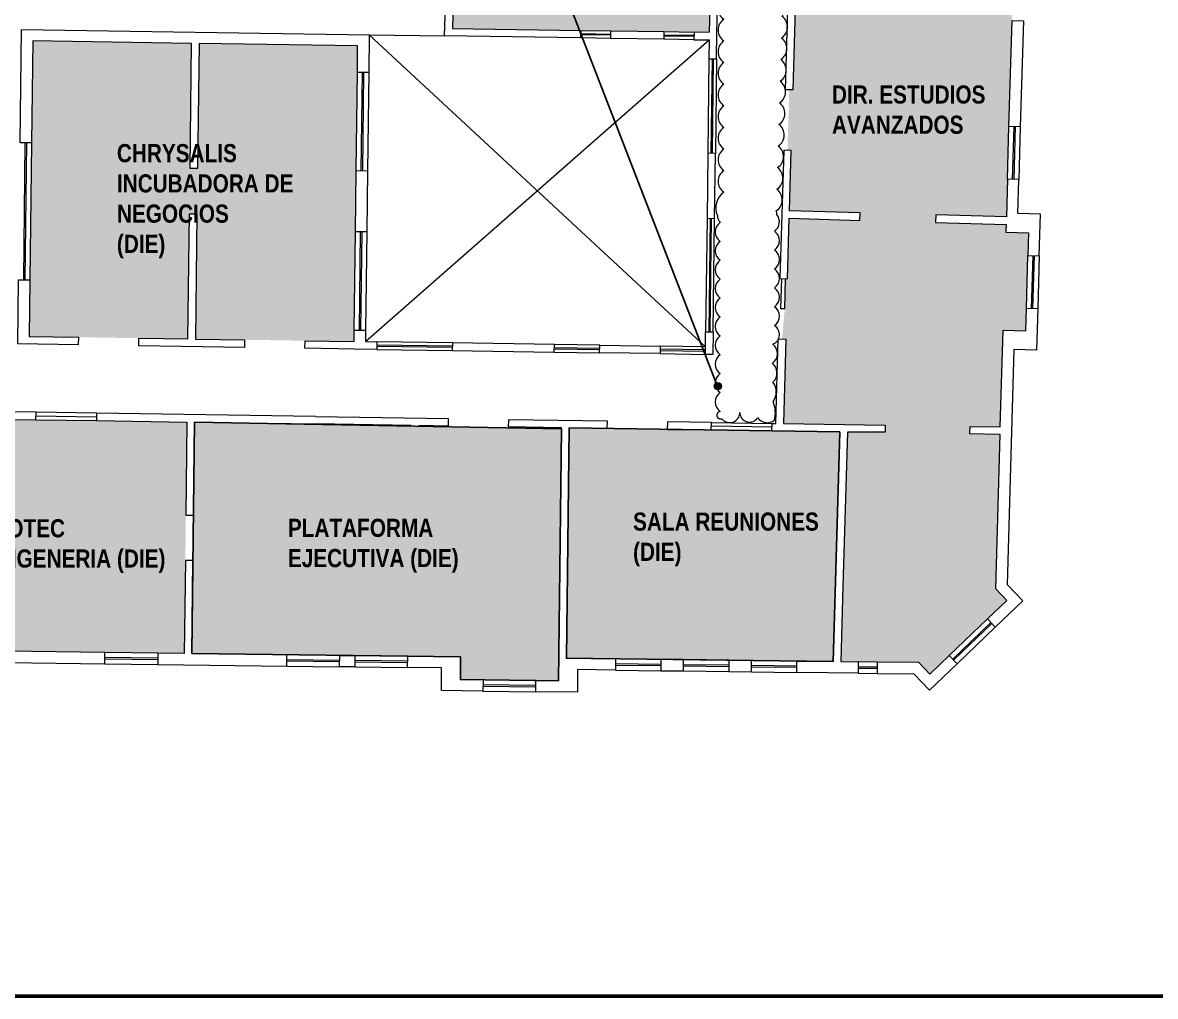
# Model space of a CAD drawing. Header units: millimetres. Extents: x -11418 to -10492, y 10656 to 11360.
# Drawn here: x -10608.07 to -10578.09, y 11171.97 to 11197.74 of the extents above; entities that cross this region are included whole.
import ezdxf
from ezdxf import colors
from ezdxf.entities.mleader import LeaderData, LeaderLine
from ezdxf.math import Vec2, Vec3

# ---------------------------------------------------------------- set-up
doc = ezdxf.new("R2010")
doc.units = ezdxf.units.MM
doc.linetypes.add('CONTINUA', pattern=[0])
doc.layers.get('0').update_dxf_attribs({"lineweight": 0})
for name, color, linetype, lineweight in [('0_ id salas de clases', 7, 'Continuous', 9), ('0_ muros', 7, 'Continuous', 20), ('0_ muros 2', 7, 'Continuous', 9), ('0_ simbología', 250, 'Continuous', 5), ('0_ tabiques', 7, 'Continuous', 9), ('0_ ventanas', 250, 'Continuous', 0)]:
    doc.layers.add(name, color=color, linetype=linetype, lineweight=lineweight)
doc.layers.add('Detalles', color=8, linetype='Continuous')
doc.layers.add('z4_ Dirección de investigación e innovación', color=7, linetype='Continuous', true_color=0xc6c8a7)
doc.styles.add('Arial Narrow', font='ARIALN.TTF', dxfattribs={"height": 0.0015})
doc.styles.add('PATO', font='romans.shx', dxfattribs={"height": 0.22})
doc.linetypes.add('BATTING', pattern='A,0.00254,-2.54,[134,ltypeshp.shx,S=2.54,R=0,X=-2.54,Y=0],-5.08,[134,ltypeshp.shx,S=2.54,R=180,X=2.54,Y=0],-2.54', length=10.16254)

msp = doc.modelspace()

# ---------------------------------------------------------------- hatches: boundary and pattern name
at = {"linetype": 'BATTING'}
h = msp.add_hatch(color=2, dxfattribs=at)
h.dxf.hatch_style = 1
edge = h.paths.add_edge_path()
edge.add_arc((-10589.667, 11188.121), 0.0977, 0, 360)
at = {"layer": 'z4_ Dirección de investigación e innovación', "true_color": 0xa49479}
msp.add_hatch(color=252, dxfattribs=at).paths.add_polyline_path([(-10585.101, 11203.082), (-10587.471, 11203.145), (-10587.535, 11200.946), (-10587.581, 11199.347), (-10587.638, 11197.351), (-10581.898, 11197.185), (-10581.88, 11197.795), (-10581.846, 11198.995), (-10581.805, 11200.394), (-10581.205, 11200.378), (-10581.188, 11200.978), (-10581.148, 11202.378), (-10581.131, 11202.977), (-10583.501, 11203.04)])
at = {"layer": 'z4_ Dirección de investigación e innovación'}
for points in [[(-10591.293, 11200.945), (-10591.263, 11201.995), (-10591.363, 11201.998), (-10592.163, 11202.021), (-10593.562, 11202.061), (-10593.592, 11201.011), (-10596.59, 11201.098), (-10596.596, 11200.898), (-10596.659, 11198.699), (-10596.691, 11197.588), (-10593.295, 11197.537), (-10592.496, 11197.524), (-10591.096, 11197.503), (-10590.296, 11197.491), (-10589.896, 11197.485), (-10589.858, 11198.797), (-10589.834, 11199.597), (-10589.796, 11200.906)], [(-10603.491, 11189.368), (-10602.191, 11189.348), (-10600.591, 11189.324), (-10599.292, 11189.304), (-10599.288, 11189.604), (-10599.257, 11192.204), (-10599.239, 11193.825), (-10599.208, 11196.425), (-10599.2, 11197.126), (-10603.399, 11197.19), (-10603.438, 11193.879), (-10603.636, 11193.882), (-10603.599, 11197.193), (-10607.799, 11197.256), (-10607.831, 11194.558), (-10607.873, 11190.936), (-10607.89, 11189.435), (-10606.59, 11189.415), (-10604.99, 11189.391), (-10603.691, 11189.371), (-10603.652, 11192.682), (-10603.454, 11192.679)], [(-10603.717, 11187.171), (-10606.116, 11187.208), (-10607.716, 11187.232), (-10609.402, 11187.257), (-10609.4, 11187.357), (-10610.399, 11187.379), (-10610.401, 11187.272), (-10610.601, 11187.275), (-10610.625, 11185.279), (-10613.425, 11185.318), (-10613.449, 11183.196), (-10613.48, 11180.567), (-10612.88, 11180.56), (-10611.58, 11180.544), (-10610.88, 11180.535), (-10610.873, 11181.135), (-10609.873, 11181.123), (-10608.474, 11181.105), (-10605.888, 11181.073), (-10604.488, 11181.056), (-10604.488, 11181.056), (-10603.788, 11181.047), (-10603.76, 11183.509), (-10603.746, 11184.709)], [(-10593.804, 11186.995), (-10603.517, 11187.168), (-10603.588, 11181.044), (-10596.474, 11180.956), (-10596.481, 11180.356), (-10593.882, 11180.324)], [(-10593.603, 11187.018), (-10593.675, 11180.921), (-10586.614, 11180.834), (-10586.439, 11186.909)]]:
    msp.add_hatch(color=256, dxfattribs=at).paths.add_polyline_path(points)
at = {"layer": 'z4_ Dirección de investigación e innovación', "true_color": 0xa49479}
h = msp.add_hatch(color=252, dxfattribs=at)
h.paths.add_polyline_path([(-10581.898, 11197.185), (-10587.638, 11197.351), (-10587.678, 11195.962), (-10587.778, 11195.965), (-10587.824, 11194.365), (-10587.725, 11194.362), (-10587.771, 11192.763), (-10585.9, 11192.709), (-10585.903, 11192.609), (-10583.904, 11192.551), (-10583.901, 11192.651), (-10582.03, 11192.598), (-10582.001, 11193.597), (-10581.961, 11194.997)])
h.paths.add_polyline_path([(-10581.458, 11191.582), (-10581.441, 11192.182), (-10582.041, 11192.198), (-10582.036, 11192.398), (-10583.906, 11192.452), (-10583.904, 11192.551), (-10585.903, 11192.609), (-10585.906, 11192.509), (-10587.776, 11192.563), (-10587.822, 11190.964), (-10587.872, 11190.965), (-10587.895, 11190.165), (-10587.968, 11189.367), (-10587.869, 11189.364), (-10587.933, 11187.132), (-10585.236, 11187.091), (-10585.237, 11186.996), (-10582.991, 11186.962), (-10582.99, 11187.057), (-10582.19, 11187.045), (-10582.116, 11189.599), (-10581.516, 11189.583), (-10581.499, 11190.183)])
h.paths.add_polyline_path([(-10582.196, 11186.845), (-10582.993, 11186.857), (-10582.991, 11186.962), (-10585.237, 11186.996), (-10585.239, 11186.901), (-10586.239, 11186.906), (-10586.356, 11182.827), (-10586.414, 11180.831), (-10585.949, 11180.825), (-10585.449, 11180.819), (-10584.349, 11180.805), (-10584.055, 11180.498), (-10583.542, 11180.991), (-10582.532, 11181.96), (-10582.019, 11182.452), (-10582.313, 11182.759)])

# ---------------------------------------------------------------- linework, layer by layer
for p, q in [((-10607.82, 11195.438), (-10607.827, 11195.438)), ((-10604.488, 11181.056), (-10605.888, 11181.073)), ((-10591.175, 11180.89), (-10592.375, 11180.905)), ((-10589.375, 11180.868), (-10590.575, 11180.883)), ((-10587.575, 11180.846), (-10588.775, 11180.86))]:
    msp.add_line(p, q)
at = {"color": 251, "linetype": 'CONTINUA', "lineweight": 50, "ltscale": 1.8, "flags": 128}
msp.add_lwpolyline([(-10687.871, 11171.972), (-10499.007, 11171.972, 0.414214), (-10491.562, 11179.416), (-10491.562, 11285.285), (-10687.871, 11285.285)], format="xyb", close=True, dxfattribs=at)
at = {"color": 2, "linetype": 'BATTING'}
for points in [[(-10589.612, 11198.293, 0.390204), (-10589.511, 11197.831, 0.520567), (-10589.511, 11197.258, 0.520567), (-10589.511, 11196.686, 0.520567), (-10589.511, 11196.114, 0.520567), (-10589.511, 11195.542, 0.520567), (-10589.511, 11194.97, 0.520567), (-10589.511, 11194.398, 0.520567), (-10589.511, 11193.826, 0.520567), (-10589.511, 11193.254, 0.362436), (-10589.678, 11192.637)], [(-10588.106, 11192.666, 0.095006), (-10588.119, 11192.761, 0.520567), (-10588.101, 11193.333, 0.520567), (-10588.084, 11193.905, 0.520567), (-10588.067, 11194.476, 0.520567), (-10588.05, 11195.048, 0.520567), (-10588.032, 11195.62, 0.520567), (-10588.015, 11196.192, 0.520567), (-10587.998, 11196.764, 0.520567), (-10587.98, 11197.335, 0.520567), (-10587.963, 11197.907, 0.25082), (-10587.959, 11198.217, 0.25082)], [(-10589.678, 11192.637, 0.19844), (-10589.607, 11192.452, 0.520567), (-10589.607, 11191.952, 0.520567), (-10589.607, 11191.452, 0.520567), (-10589.607, 11190.952, 0.520567), (-10589.607, 11190.452, 0.520567), (-10589.607, 11189.952, 0.520567), (-10589.607, 11189.452, 0.520567), (-10589.607, 11188.952, 0.520567), (-10589.607, 11188.452, 0.520567), (-10589.607, 11187.952, 0.520567), (-10589.607, 11187.452, 1.099926), (-10589.565, 11187.26, 0.705489), (-10589.084, 11187.422, 0.768129), (-10588.613, 11187.292, 0.453466), (-10588.168, 11187.223, 0.166832), (-10588.205, 11187.713, 0.333121), (-10588.208, 11188.224, 0.449076), (-10588.223, 11188.732, 0.511919), (-10588.21, 11189.23, 0.609877), (-10588.168, 11189.723, 0.520567), (-10588.168, 11190.223, 0.520567), (-10588.168, 11190.723, 0.520567), (-10588.168, 11191.223, 0.520567), (-10588.168, 11191.723, 0.520567), (-10588.168, 11192.223, 0.436271), (-10588.106, 11192.666, 0.436271)]]:
    msp.add_lwpolyline(points, format="xyb", dxfattribs=at)
msp.add_circle((-10589.667, 11188.121), 0.0977, dxfattribs=at)
at = {"layer": '0_ muros'}
msp.add_line((-10607.441, 11189.428), (-10607.441, 11189.427), dxfattribs=at)
for points in [[(-10587.678, 11195.962), (-10587.878, 11195.967), (-10587.781, 11199.352), (-10587.581, 11199.347)], [(-10596.691, 11197.588), (-10593.295, 11197.537), (-10593.298, 11197.337), (-10596.897, 11197.391), (-10596.859, 11198.704), (-10596.659, 11198.699)], [(-10581.961, 11194.997), (-10581.88, 11197.795), (-10581.58, 11197.787), (-10581.661, 11194.988)], [(-10591.096, 11197.503), (-10591.099, 11197.303), (-10592.499, 11197.324), (-10592.496, 11197.524)], [(-10589.953, 11192.563), (-10589.753, 11192.561), (-10589.733, 11194.282), (-10589.933, 11194.284)], [(-10585.9, 11192.709), (-10587.771, 11192.763), (-10587.725, 11194.362), (-10587.924, 11194.368), (-10588.022, 11190.969), (-10587.822, 11190.964), (-10587.776, 11192.563), (-10585.906, 11192.509)], [(-10599.239, 11193.825), (-10598.939, 11193.822), (-10598.958, 11192.201), (-10599.257, 11192.204)], [(-10581.516, 11189.583), (-10581.499, 11190.183), (-10581.199, 11190.174), (-10581.231, 11189.075), (-10581.831, 11189.091), (-10582.01, 11182.876), (-10581.594, 11182.443), (-10582.324, 11181.743), (-10582.532, 11181.96), (-10582.019, 11182.452), (-10582.313, 11182.759), (-10582.196, 11186.845), (-10582.993, 11186.857), (-10582.99, 11187.057), (-10582.19, 11187.045), (-10582.116, 11189.599)], [(-10598.988, 11189.601), (-10598.991, 11189.301), (-10598.691, 11189.295), (-10598.695, 11189.095), (-10599.294, 11189.104), (-10600.594, 11189.124), (-10600.591, 11189.324), (-10599.292, 11189.304), (-10599.288, 11189.604)], [(-10589.989, 11189.563), (-10589.789, 11189.561), (-10589.796, 11188.96), (-10589.996, 11188.963)], [(-10593.992, 11189.224), (-10596.692, 11189.265), (-10596.695, 11189.065), (-10593.995, 11189.024)], [(-10591.192, 11189.181), (-10591.195, 11188.982), (-10592.795, 11189.006), (-10592.792, 11189.206)], [(-10589.839, 11186.961), (-10589.833, 11187.161), (-10591.001, 11187.178), (-10591.004, 11186.978)], [(-10608.474, 11181.105), (-10608.477, 11180.805), (-10605.892, 11180.773), (-10605.888, 11181.073)], [(-10599.274, 11180.991), (-10599.278, 11180.691), (-10599.678, 11180.696), (-10599.674, 11180.996)], [(-10584.349, 11180.805), (-10585.449, 11180.819), (-10585.453, 11180.519), (-10584.479, 11180.507), (-10584.063, 11180.074), (-10583.334, 11180.774), (-10583.542, 11180.991), (-10584.055, 11180.498)], [(-10591.175, 11180.89), (-10591.178, 11180.59), (-10590.578, 11180.583), (-10590.575, 11180.883)], [(-10588.779, 11180.56), (-10588.775, 11180.86), (-10589.375, 11180.868), (-10589.378, 11180.568)]]:
    msp.add_lwpolyline(points, close=True, dxfattribs=at)
for points in [[(-10589.896, 11197.485), (-10590.296, 11197.491), (-10590.299, 11197.291), (-10589.898, 11197.285), (-10589.904, 11196.784), (-10589.704, 11196.782), (-10589.696, 11197.482), (-10589.658, 11198.791), (-10589.858, 11198.797), (-10589.896, 11197.488)], [(-10603.438, 11193.879), (-10603.636, 11193.882), (-10603.599, 11197.193), (-10607.799, 11197.256), (-10607.831, 11194.558), (-10608.131, 11194.561), (-10608.095, 11197.561), (-10598.896, 11197.421), (-10598.908, 11196.422), (-10599.208, 11196.425), (-10599.2, 11197.126), (-10603.399, 11197.19), (-10603.438, 11193.879)], [(-10581.727, 11192.69), (-10581.701, 11193.588), (-10582.001, 11193.597), (-10582.03, 11192.598), (-10583.901, 11192.651), (-10583.906, 11192.452), (-10582.036, 11192.398), (-10582.041, 11192.198), (-10581.441, 11192.182), (-10581.458, 11191.582), (-10581.159, 11191.573), (-10581.127, 11192.674), (-10581.727, 11192.69)], [(-10603.654, 11192.682), (-10603.454, 11192.679), (-10603.491, 11189.368), (-10602.191, 11189.348), (-10602.194, 11189.148), (-10604.993, 11189.191), (-10604.99, 11189.391), (-10603.691, 11189.371), (-10603.652, 11192.682)], [(-10608.193, 11189.239), (-10608.173, 11190.939), (-10607.873, 11190.936), (-10607.89, 11189.435), (-10606.59, 11189.415), (-10606.593, 11189.215), (-10608.193, 11189.239)], [(-10586.556, 11182.833), (-10586.439, 11186.909), (-10588.239, 11186.936), (-10588.233, 11187.136), (-10588.133, 11187.135), (-10588.068, 11189.37), (-10587.869, 11189.364), (-10587.933, 11187.132), (-10585.236, 11187.091), (-10585.239, 11186.901), (-10586.239, 11186.906), (-10586.356, 11182.827)], [(-10609.402, 11187.257), (-10607.716, 11187.232), (-10607.713, 11187.432), (-10609.399, 11187.457), (-10609.402, 11187.258)], [(-10600.315, 11187.32), (-10606.113, 11187.408), (-10606.116, 11187.208), (-10603.717, 11187.171), (-10603.746, 11184.709), (-10603.546, 11184.706), (-10603.517, 11187.168), (-10600.317, 11187.125)], [(-10600.315, 11187.32), (-10596.8, 11187.266), (-10596.803, 11187.066), (-10597.582, 11187.078)], [(-10597.782, 11187.081), (-10600.317, 11187.12), (-10600.317, 11187.125)], [(-10593.851, 11182.924), (-10593.803, 11187.021), (-10595.203, 11187.042), (-10595.2, 11187.242), (-10592.6, 11187.203), (-10592.603, 11187.003), (-10593.603, 11187.018), (-10593.651, 11182.921)], [(-10601.078, 11180.713), (-10601.074, 11181.013), (-10603.588, 11181.044), (-10603.56, 11183.506), (-10603.76, 11183.509), (-10603.788, 11181.047), (-10604.488, 11181.056), (-10604.492, 11180.756), (-10601.078, 11180.713)], [(-10593.651, 11182.921), (-10593.651, 11182.921), (-10593.675, 11180.921), (-10592.375, 11180.905), (-10592.378, 11180.605), (-10593.378, 11180.618), (-10593.385, 11180.018), (-10594.485, 11180.031), (-10594.482, 11180.332)], [(-10594.482, 11180.331), (-10593.882, 11180.324), (-10593.851, 11182.924)], [(-10586.356, 11182.827), (-10586.414, 11180.831), (-10585.949, 11180.825), (-10585.953, 11180.525), (-10587.579, 11180.546), (-10587.575, 11180.846), (-10586.614, 11180.834), (-10586.556, 11182.833)], [(-10595.885, 11180.049), (-10596.985, 11180.062), (-10596.978, 11180.662), (-10597.878, 11180.674), (-10597.874, 11180.974), (-10596.474, 11180.956), (-10596.481, 11180.356), (-10595.881, 11180.349), (-10595.885, 11180.048)]]:
    msp.add_lwpolyline(points, dxfattribs=at)
at = {"layer": '0_ muros 2'}
for p, q in [((-10593.295, 11197.537), (-10592.496, 11197.524)), ((-10591.096, 11197.503), (-10590.296, 11197.491)), ((-10592.499, 11197.324), (-10593.298, 11197.337)), ((-10590.299, 11197.291), (-10591.099, 11197.303)), ((-10589.904, 11196.784), (-10589.933, 11194.284)), ((-10589.704, 11196.782), (-10589.733, 11194.282)), ((-10599.239, 11193.825), (-10599.208, 11196.425)), ((-10598.908, 11196.422), (-10598.939, 11193.822)), ((-10582.001, 11193.597), (-10581.961, 11194.997)), ((-10581.661, 11194.988), (-10581.701, 11193.588)), ((-10607.831, 11194.558), (-10607.873, 11190.936)), ((-10589.953, 11192.563), (-10589.989, 11189.563)), ((-10589.789, 11189.561), (-10589.753, 11192.561)), ((-10599.288, 11189.604), (-10599.257, 11192.204)), ((-10598.958, 11192.201), (-10598.988, 11189.601)), ((-10581.499, 11190.183), (-10581.458, 11191.582)), ((-10581.159, 11191.573), (-10581.199, 11190.174)), ((-10598.695, 11189.095), (-10596.695, 11189.065)), ((-10596.692, 11189.265), (-10598.691, 11189.295)), ((-10592.792, 11189.206), (-10593.992, 11189.224)), ((-10589.993, 11189.163), (-10591.192, 11189.181)), ((-10593.995, 11189.024), (-10592.795, 11189.006)), ((-10591.195, 11188.982), (-10589.996, 11188.963)), ((-10606.113, 11187.408), (-10607.713, 11187.432)), ((-10583.542, 11180.991), (-10582.532, 11181.96)), ((-10582.324, 11181.743), (-10583.334, 11180.774)), ((-10604.488, 11181.056), (-10605.888, 11181.073)), ((-10599.674, 11180.996), (-10601.074, 11181.013)), ((-10597.875, 11180.974), (-10599.274, 11180.991)), ((-10605.892, 11180.772), (-10604.492, 11180.756)), ((-10601.078, 11180.713), (-10599.678, 11180.696)), ((-10599.278, 11180.69), (-10597.878, 11180.674)), ((-10591.175, 11180.89), (-10592.375, 11180.905)), ((-10589.375, 11180.868), (-10590.575, 11180.883)), ((-10587.575, 11180.846), (-10588.775, 11180.86)), ((-10585.449, 11180.819), (-10585.949, 11180.825)), ((-10592.378, 11180.605), (-10591.178, 11180.59)), ((-10590.578, 11180.583), (-10589.378, 11180.568)), ((-10588.779, 11180.56), (-10587.579, 11180.546)), ((-10585.953, 11180.525), (-10585.453, 11180.519)), ((-10594.482, 11180.332), (-10595.881, 11180.349)), ((-10595.885, 11180.048), (-10594.485, 11180.031))]:
    msp.add_line(p, q, dxfattribs=at)
for points in [[(-10607.716, 11187.232), (-10606.116, 11187.208)], [(-10589.839, 11186.961), (-10588.239, 11186.936)], [(-10589.833, 11187.161), (-10588.233, 11187.137)]]:
    msp.add_lwpolyline(points, dxfattribs=at)
at = {"layer": '0_ simbología'}
for p, q in [((-10598.991, 11189.301), (-10589.899, 11197.285)), ((-10589.993, 11189.163), (-10598.896, 11197.421)), ((-10598.896, 11197.421), (-10596.897, 11197.391))]:
    msp.add_line(p, q, dxfattribs=at)
at = {"layer": '0_ tabiques'}
for p, q in [((-10587.995, 11190.168), (-10587.972, 11190.968)), ((-10587.895, 11190.165), (-10587.872, 11190.965)), ((-10587.895, 11190.165), (-10587.995, 11190.168))]:
    msp.add_line(p, q, dxfattribs=at)
at = {"layer": '0_ ventanas'}
for p, q in [((-10593.297, 11197.452), (-10592.497, 11197.439)), ((-10592.497, 11197.409), (-10593.297, 11197.422)), ((-10591.097, 11197.418), (-10590.297, 11197.406)), ((-10590.298, 11197.376), (-10591.097, 11197.388)), ((-10589.819, 11196.783), (-10589.848, 11194.283)), ((-10589.789, 11196.783), (-10589.818, 11194.283)), ((-10599.104, 11193.824), (-10599.073, 11196.423)), ((-10599.043, 11196.423), (-10599.074, 11193.823)), ((-10581.866, 11193.593), (-10581.826, 11194.993)), ((-10581.796, 11194.992), (-10581.836, 11193.592)), ((-10608.038, 11190.938), (-10607.996, 11194.56)), ((-10607.966, 11194.559), (-10608.008, 11190.937)), ((-10589.868, 11192.562), (-10589.904, 11189.562)), ((-10589.874, 11189.562), (-10589.838, 11192.562)), ((-10599.153, 11189.603), (-10599.122, 11192.203)), ((-10599.092, 11192.202), (-10599.123, 11189.602)), ((-10581.364, 11190.179), (-10581.323, 11191.578)), ((-10581.294, 11191.577), (-10581.334, 11190.178)), ((-10596.693, 11189.18), (-10598.693, 11189.21)), ((-10598.693, 11189.18), (-10596.693, 11189.15)), ((-10593.994, 11189.109), (-10592.794, 11189.091)), ((-10592.793, 11189.121), (-10593.993, 11189.139)), ((-10589.994, 11189.078), (-10591.194, 11189.096)), ((-10591.194, 11189.067), (-10589.994, 11189.048)), ((-10607.715, 11187.332), (-10606.115, 11187.308)), ((-10583.448, 11180.893), (-10582.438, 11181.862)), ((-10582.417, 11181.841), (-10583.427, 11180.871)), ((-10604.49, 11180.921), (-10605.89, 11180.938)), ((-10605.89, 11180.907), (-10604.49, 11180.891)), ((-10599.676, 11180.861), (-10601.076, 11180.878)), ((-10601.076, 11180.848), (-10599.676, 11180.831)), ((-10597.876, 11180.839), (-10599.276, 11180.856)), ((-10599.276, 11180.825), (-10597.876, 11180.809)), ((-10592.377, 11180.74), (-10591.177, 11180.725)), ((-10591.176, 11180.755), (-10592.376, 11180.77)), ((-10590.577, 11180.718), (-10589.377, 11180.703)), ((-10589.376, 11180.733), (-10590.576, 11180.748)), ((-10588.777, 11180.695), (-10587.577, 11180.681)), ((-10587.577, 11180.711), (-10588.776, 11180.725)), ((-10585.451, 11180.684), (-10585.951, 11180.69)), ((-10585.951, 11180.66), (-10585.451, 11180.654)), ((-10594.483, 11180.197), (-10595.883, 11180.214)), ((-10595.883, 11180.183), (-10594.483, 11180.166))]:
    msp.add_line(p, q, dxfattribs=at)
msp.add_lwpolyline([(-10588.236, 11187.036), (-10589.836, 11187.061)], dxfattribs=at)
at = {"layer": 'z4_ Dirección de investigación e innovación'}
for points in [[(-10593.804, 11186.995), (-10603.517, 11187.168), (-10603.588, 11181.044), (-10596.474, 11180.956), (-10596.481, 11180.356), (-10593.882, 11180.324), (-10593.804, 11186.995)], [(-10593.603, 11187.018), (-10593.675, 11180.921), (-10586.614, 11180.834), (-10586.439, 11186.909), (-10593.603, 11187.018)]]:
    msp.add_lwpolyline(points, dxfattribs=at)

# ---------------------------------------------------------------- texts
at = {"layer": '0_ id salas de clases', "char_height": 0.48, "attachment_point": 1, "style": 'PATO'}
for s, insert, width in [('{\\fSwis721 Cn BT|b1|i0|c0|p34;DIR. ESTUDIOS AVANZADOS}', (-10586.646, 11196.08), 6.26566), ('{\\fSwis721 Cn BT|b1|i0|c0|p34;CHRYSALIS INCUBADORA DE NEGOCIOS\\P(DIE)}', (-10605.572, 11194.528), 6.26566), ('{\\fSwis721 Cn BT|b1|i0|c0|p34;INFROTEC BIOINGENERIA (DIE)}', (-10609.755, 11184.6), 5.84341), ('{\\fSwis721 Cn BT|b1|i0|c0|p34;PLATAFORMA EJECUTIVA (DIE)}', (-10601.047, 11184.611), 5.84341), ('{\\fSwis721 Cn BT|b1|i0|c0|p34;SALA REUNIONES (DIE)}', (-10591.91, 11184.777), 5.84341)]:
    msp.add_mtext(s, dxfattribs=dict(at, insert=insert, width=width))

# ---------------------------------------------------------------- leaders
at = {"layer": 'Detalles', "color": 2}
ml = msp.add_multileader_mtext('Standard', dxfattribs=at)
ml.set_content('ETAPA 3 ', color=2, style='Arial Narrow')
ml.set_leader_properties()
ml.build(insert=Vec2(0, 0))
ml.multileader.update_dxf_attribs({"text_right_attachment_type": 6, "dogleg_length": 0.36, "arrow_head_size": 0.001})
ctx = ml.context
ctx.base_point, ctx.char_height, ctx.arrow_head_size, ctx.landing_gap_size, ctx.plane_origin, ctx.plane_x_axis, ctx.plane_y_axis = Vec3(-10599.479, 11215.107), 0.48, 0.001, 0.432, Vec3(-10600.123, 11212.841), Vec3(0, 1), Vec3(-1, 0)
ctx.right_attachment = 6
notes = []
notes.append((ctx, [(0, (1, 1, 0), (-10599.479, 11213.379), (0, 1), 1.728, [(0, [(-10589.671, 11188.109)], 0, [])])]))
ctx.mtext.insert, ctx.mtext.text_direction, ctx.mtext.rotation, ctx.mtext.flow_direction = Vec3(-10599.723, 11215.539), Vec3(0, 1), 1.570796, 5
for ctx, leaders in notes:
    for number, flags, end, landing, length, lines in leaders:
        leader = LeaderData()
        leader.index, (leader.has_last_leader_line, leader.has_dogleg_vector, leader.attachment_direction) = number, flags
        leader.last_leader_point, leader.dogleg_vector, leader.dogleg_length = Vec3(end), Vec3(landing), length
        for number, points, colour, breaks in lines:
            line = LeaderLine()
            line.index, line.vertices, line.color, line.breaks = number, Vec3.list(points), colors.encode_raw_color(colour), breaks
            leader.lines.append(line)
        ctx.leaders.append(leader)

doc.saveas('drawing.dxf')
